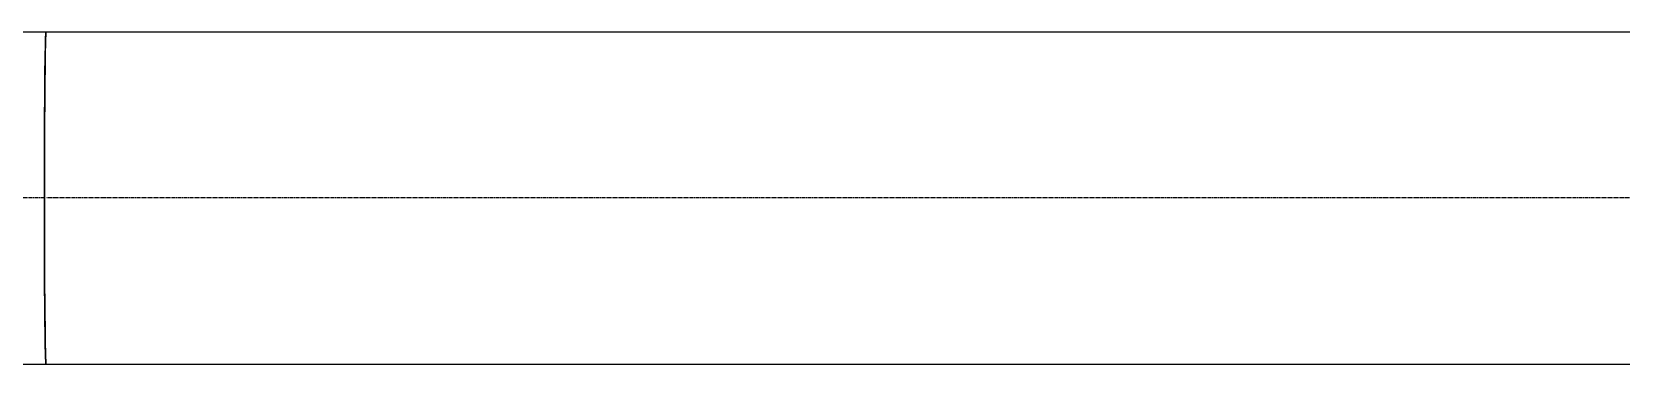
# Model space of a CAD drawing. Header units: millimetres. Extents: x 48717 to 75522, y 76128 to 88842.
# Drawn here: x 59914.6 to 60218.3, y 81791.6 to 81855.1 of the extents above; entities that cross this region are included whole.
import ezdxf

# ---------------------------------------------------------------- set-up
doc = ezdxf.new("R2010")
doc.units = ezdxf.units.MM
doc.linetypes.add('CENTER2', pattern=[1.125, 0.75, -0.125, 0.125, -0.125])
doc.layers.add('Top (Plan) View2-CENTER', color=1, linetype='CENTER2')
doc.layers.add('Top (Plan) View2-DV90-S1B-002a', color=140, linetype='Continuous')

# ---------------------------------------------------------------- blocks, each defined once
blk = doc.blocks.new('*U874')
at = {"layer": 'Top (Plan) View2-CENTER'}
blk.add_line((59916.99, 81823.36), (59699.33, 81823.36), dxfattribs=at)
at = {"layer": 'Top (Plan) View2-DV90-S1B-002a', "color": 0, "linetype": 'ByBlock', "lineweight": -2}
for p, q in [((59888.32, 81855.11), (59917.31, 81855.11)), ((59889.18, 81791.61), (59917.31, 81791.61))]:
    blk.add_line(p, q, dxfattribs=at)
at = {"layer": 'Top (Plan) View2-DV90-S1B-002a', "color": 0, "linetype": 'ByBlock', "lineweight": -2, "extrusion": (0, 0, -1)}
for start_param, end_param in [(0.37457, 3.141593), (0, 0.37457)]:
    blk.add_ellipse((59917.31, 81823.36), major_axis=(0, -31.75), ratio=0.010319, start_param=start_param, end_param=end_param, dxfattribs=at)
blk = doc.blocks.new('*U875')
at = {"layer": 'Top (Plan) View2-CENTER'}
blk.add_line((62138.07, 81823.36), (59917.31, 81823.36), dxfattribs=at)
at = {"layer": 'Top (Plan) View2-DV90-S1B-002a', "color": 0, "linetype": 'ByBlock', "lineweight": -2}
for p, q in [((59917.31, 81855.11), (62138.39, 81855.11)), ((59917.31, 81791.61), (62138.39, 81791.61))]:
    blk.add_line(p, q, dxfattribs=at)
for start_param, end_param in [(0, 1.570796), (1.570796, 3.141593)]:
    blk.add_ellipse((59917.31, 81823.36), major_axis=(0, 31.75), ratio=0.010319, start_param=start_param, end_param=end_param, dxfattribs=at)

msp = doc.modelspace()

# ---------------------------------------------------------------- block references
at = {"layer": 'Top (Plan) View2-DV90-S1B-002a'}
for name in ['*U874', '*U875']:
    msp.add_blockref(name, (0, 0), dxfattribs=at)

doc.saveas('drawing.dxf')
